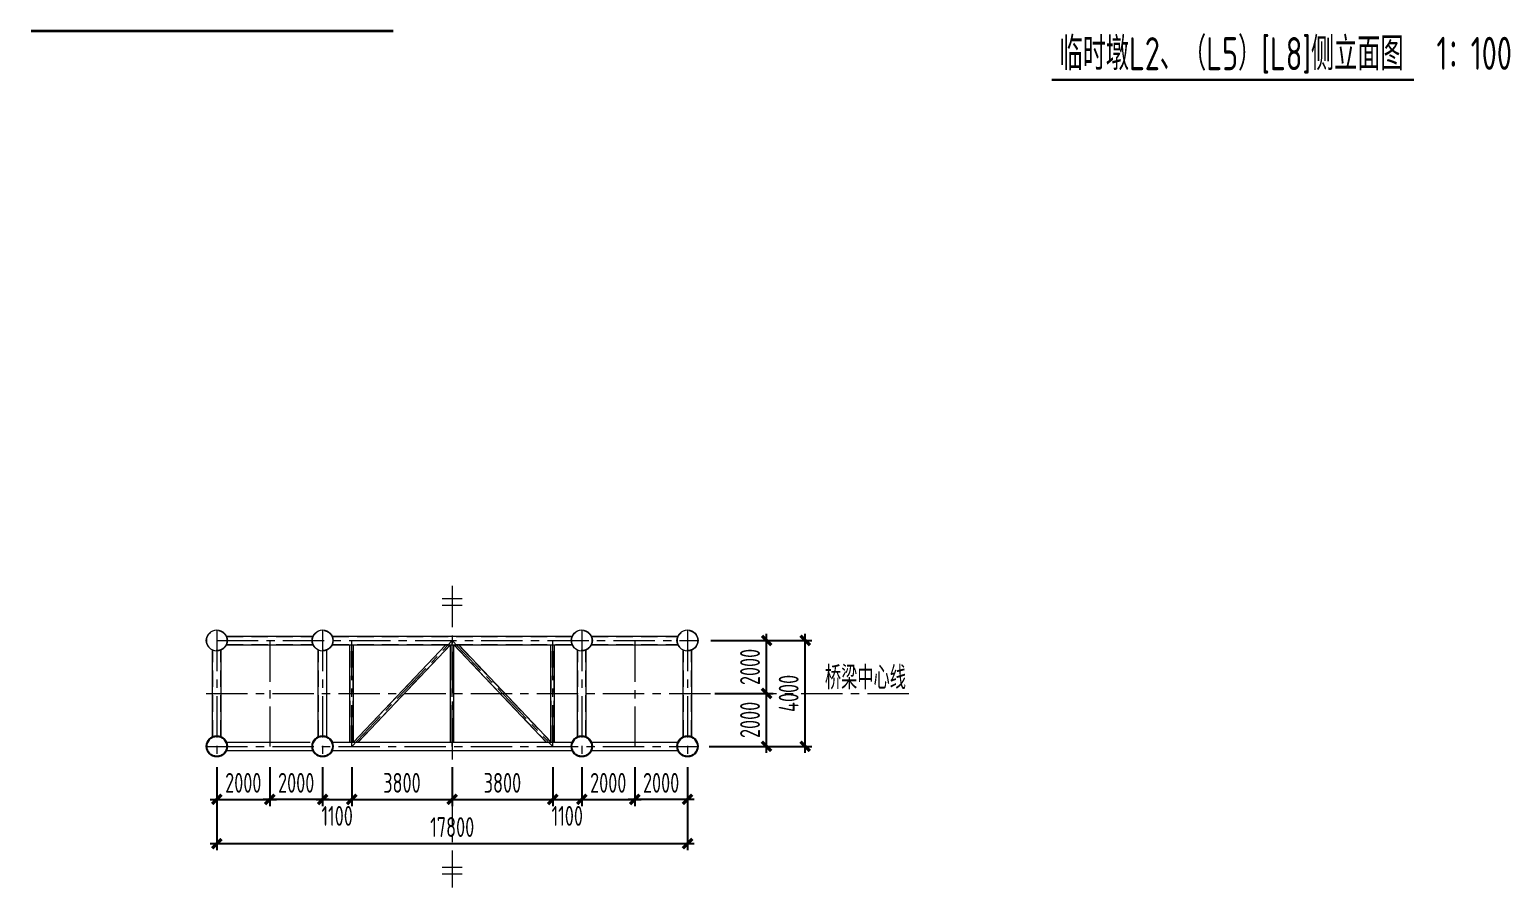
# Model space of a CAD drawing. Extents: x -2876908 to 633791, y -1383861 to 872234.
# Drawn here: x -1516945 to -1404959, y -222490 to -157665 of the extents above; entities that cross this region are included whole.
import ezdxf
from ezdxf.enums import TextEntityAlignment as Align

# ---------------------------------------------------------------- set-up
doc = ezdxf.new("R2010")
doc.units = 0
doc.header["$LTSCALE"] = 5
doc.header["$MEASUREMENT"] = 0
doc.linetypes.add('CENTER', pattern=[2, 1.25, -0.25, 0.25, -0.25])
doc.linetypes.add('DASHED', pattern=[0.75, 0.5, -0.25])
doc.layers.get('0').update_dxf_attribs({"linetype": 'CONTINUOUS', "lineweight": 25})
doc.layers.get('DEFPOINTS').update_dxf_attribs({"color": 35, "linetype": 'CONTINUOUS', "lineweight": 13})
for name, color, linetype, lineweight in [('3中心线', 6, 'CENTER', 18), ('4虚线', 2, 'DASHED', 18), ('5标注', 3, 'CONTINUOUS', 15), ('6文本', 7, 'CONTINUOUS', 15), ('8轮廓线', 4, 'CONTINUOUS', 15), ('DIM', 3, 'CONTINUOUS', 0), ('THIN', 7, 'CONTINUOUS', 0)]:
    doc.layers.add(name, color=color, linetype=linetype, lineweight=lineweight)
doc.layers.add('M_Dim', color=3, linetype='CONTINUOUS')
doc.layers.add('M_Prof', color=2, linetype='CONTINUOUS')
doc.styles.add('TSSD_Dimension', font='tssdeng.shx', dxfattribs={"width": 0.7, "bigfont": 'hztxt.shx'})
doc.styles.add('TSSD_NORM', font='tssdeng.shx', dxfattribs={"width": 0.7, "bigfont": 'hztxt.shx'})
doc.dimstyles.new('TSSD_100_100', dxfattribs={"dimtxt": 300, "dimasz": 100, "dimexe": 100, "dimexo": 250, "dimgap": 100, "dimtad": 1, "dimdec": 0, "dimzin": 0, "dimdsep": 46, "dimtxsty": 'TSSD_Dimension', "dimblk": 'ARCHTICK', "dimblk1": 'ARCHTICK', "dimblk2": 'ARCHTICK', "dimcen": 0, "dimdle": 100, "dimclrt": 7, "dimadec": 0, "dimazin": 0, "dimtfac": 1, "dimtdec": 0, "dimtix": 1, "dimtmove": 2, "dimatfit": 3, "dimfxl": 1, "dimtolj": 1, "dimtzin": 0, "dimarcsym": 0})

# ---------------------------------------------------------------- blocks, each defined once
blk = doc.blocks.new('_ArchTick')
at = {"color": 0, "linetype": 'ByBlock', "const_width": 0.5}
blk.add_lwpolyline([(-0.71, -0.71), (0.71, 0.71)], dxfattribs=at)
blk = doc.blocks.new('*D2312')
at = {"layer": 'DEFPOINTS', "color": 0, "transparency": 16777216}
for p in [(-1502786, -212158), (-1498786, -212158), (-1498786, -215841)]:
    blk.add_point(p, dxfattribs=at)
at = {"layer": 'DIM', "color": 0, "lineweight": -2, "transparency": 16777216}
for p, q in [((-1502786, -213408), (-1502786, -216341)), ((-1498786, -213408), (-1498786, -216341)), ((-1503286, -215841), (-1498286, -215841))]:
    blk.add_line(p, q, dxfattribs=at)
at = {"layer": 'DIM', "color": 0, "lineweight": -2, "transparency": 16777216, "xscale": 500, "yscale": 500, "zscale": 500, "rotation": 180}
blk.add_blockref('_ArchTick', (-1502786, -215841), dxfattribs=at)
at = {"layer": 'DIM', "color": 0, "lineweight": -2, "transparency": 16777216, "xscale": 500, "yscale": 500, "zscale": 500}
blk.add_blockref('_ArchTick', (-1498786, -215841), dxfattribs=at)
at = {"layer": 'DIM', "color": 7, "transparency": 16777216, "insert": (-1500786, -214591), "char_height": 1500, "attachment_point": 5, "style": 'TSSD_Dimension'}
blk.add_mtext('\\A1;2000', dxfattribs=at)
blk = doc.blocks.new('*D2313')
at = {"layer": 'DEFPOINTS', "color": 0, "transparency": 16777216}
for p in [(-1498786, -212158), (-1494786, -212158), (-1498786, -215841)]:
    blk.add_point(p, dxfattribs=at)
at = {"layer": 'DIM', "color": 0, "lineweight": -2, "transparency": 16777216}
for p, q in [((-1498786, -213408), (-1498786, -216341)), ((-1494786, -213408), (-1494786, -216341)), ((-1494286, -215841), (-1499286, -215841))]:
    blk.add_line(p, q, dxfattribs=at)
at = {"layer": 'DIM', "color": 0, "lineweight": -2, "transparency": 16777216, "xscale": 500, "yscale": 500, "zscale": 500, "rotation": 180}
blk.add_blockref('_ArchTick', (-1498786, -215841), dxfattribs=at)
at = {"layer": 'DIM', "color": 0, "lineweight": -2, "transparency": 16777216, "xscale": 500, "yscale": 500, "zscale": 500}
blk.add_blockref('_ArchTick', (-1494786, -215841), dxfattribs=at)
at = {"layer": 'DIM', "color": 7, "transparency": 16777216, "insert": (-1496786, -214591), "char_height": 1500, "attachment_point": 5, "style": 'TSSD_Dimension'}
blk.add_mtext('\\A1;2000', dxfattribs=at)
blk = doc.blocks.new('*D2314')
at = {"layer": 'DEFPOINTS', "color": 0, "transparency": 16777216}
for p in [(-1475186, -212158), (-1471186, -212158), (-1471186, -215841)]:
    blk.add_point(p, dxfattribs=at)
at = {"layer": 'DIM', "color": 0, "lineweight": -2, "transparency": 16777216}
for p, q in [((-1475186, -213408), (-1475186, -216341)), ((-1471186, -213408), (-1471186, -216341)), ((-1475686, -215841), (-1470686, -215841))]:
    blk.add_line(p, q, dxfattribs=at)
at = {"layer": 'DIM', "color": 0, "lineweight": -2, "transparency": 16777216, "xscale": 500, "yscale": 500, "zscale": 500, "rotation": 180}
blk.add_blockref('_ArchTick', (-1475186, -215841), dxfattribs=at)
at = {"layer": 'DIM', "color": 0, "lineweight": -2, "transparency": 16777216, "xscale": 500, "yscale": 500, "zscale": 500}
blk.add_blockref('_ArchTick', (-1471186, -215841), dxfattribs=at)
at = {"layer": 'DIM', "color": 7, "transparency": 16777216, "insert": (-1473186, -214591), "char_height": 1500, "attachment_point": 5, "style": 'TSSD_Dimension'}
blk.add_mtext('\\A1;2000', dxfattribs=at)
blk = doc.blocks.new('*D2315')
at = {"layer": 'DEFPOINTS', "color": 0, "transparency": 16777216}
for p in [(-1471186, -212158), (-1467186, -212158), (-1471186, -215841)]:
    blk.add_point(p, dxfattribs=at)
at = {"layer": 'DIM', "color": 0, "lineweight": -2, "transparency": 16777216}
for p, q in [((-1471186, -213408), (-1471186, -216341)), ((-1467186, -213408), (-1467186, -216341)), ((-1466686, -215841), (-1471686, -215841))]:
    blk.add_line(p, q, dxfattribs=at)
at = {"layer": 'DIM', "color": 0, "lineweight": -2, "transparency": 16777216, "xscale": 500, "yscale": 500, "zscale": 500, "rotation": 180}
blk.add_blockref('_ArchTick', (-1471186, -215841), dxfattribs=at)
at = {"layer": 'DIM', "color": 0, "lineweight": -2, "transparency": 16777216, "xscale": 500, "yscale": 500, "zscale": 500}
blk.add_blockref('_ArchTick', (-1467186, -215841), dxfattribs=at)
at = {"layer": 'DIM', "color": 7, "transparency": 16777216, "insert": (-1469186, -214591), "char_height": 1500, "attachment_point": 5, "style": 'TSSD_Dimension'}
blk.add_mtext('\\A1;2000', dxfattribs=at)
blk = doc.blocks.new('*D2316')
at = {"layer": 'DEFPOINTS', "color": 0, "transparency": 16777216}
for p in [(-1494786, -212158), (-1492586, -212158), (-1492586, -215841)]:
    blk.add_point(p, dxfattribs=at)
at = {"layer": 'DIM', "color": 0, "lineweight": -2, "transparency": 16777216}
for p, q in [((-1494786, -213408), (-1494786, -216341)), ((-1492586, -213408), (-1492586, -216341)), ((-1495286, -215841), (-1492086, -215841))]:
    blk.add_line(p, q, dxfattribs=at)
at = {"layer": 'DIM', "color": 0, "lineweight": -2, "transparency": 16777216, "xscale": 500, "yscale": 500, "zscale": 500, "rotation": 180}
blk.add_blockref('_ArchTick', (-1494786, -215841), dxfattribs=at)
at = {"layer": 'DIM', "color": 0, "lineweight": -2, "transparency": 16777216, "xscale": 500, "yscale": 500, "zscale": 500}
blk.add_blockref('_ArchTick', (-1492586, -215841), dxfattribs=at)
at = {"layer": 'DIM', "color": 7, "transparency": 16777216, "insert": (-1493686, -217091), "char_height": 1500, "attachment_point": 5, "style": 'TSSD_Dimension'}
blk.add_mtext('\\A1;1100', dxfattribs=at)
blk = doc.blocks.new('*D2317')
at = {"layer": 'DEFPOINTS', "color": 0, "transparency": 16777216}
for p in [(-1492586, -212158), (-1484986, -212158), (-1484986, -215841)]:
    blk.add_point(p, dxfattribs=at)
at = {"layer": 'DIM', "color": 0, "lineweight": -2, "transparency": 16777216}
for p, q in [((-1492586, -213408), (-1492586, -216341)), ((-1484986, -213408), (-1484986, -216341)), ((-1493086, -215841), (-1484486, -215841))]:
    blk.add_line(p, q, dxfattribs=at)
at = {"layer": 'DIM', "color": 0, "lineweight": -2, "transparency": 16777216, "xscale": 500, "yscale": 500, "zscale": 500, "rotation": 180}
blk.add_blockref('_ArchTick', (-1492586, -215841), dxfattribs=at)
at = {"layer": 'DIM', "color": 0, "lineweight": -2, "transparency": 16777216, "xscale": 500, "yscale": 500, "zscale": 500}
blk.add_blockref('_ArchTick', (-1484986, -215841), dxfattribs=at)
at = {"layer": 'DIM', "color": 7, "transparency": 16777216, "insert": (-1488786, -214591), "char_height": 1500, "attachment_point": 5, "style": 'TSSD_Dimension'}
blk.add_mtext('\\A1;3800', dxfattribs=at)
blk = doc.blocks.new('*D2318')
at = {"layer": 'DEFPOINTS', "color": 0, "transparency": 16777216}
for p in [(-1484986, -212158), (-1477386, -212158), (-1477386, -215841)]:
    blk.add_point(p, dxfattribs=at)
at = {"layer": 'DIM', "color": 0, "lineweight": -2, "transparency": 16777216}
for p, q in [((-1484986, -213408), (-1484986, -216341)), ((-1477386, -213408), (-1477386, -216341)), ((-1485486, -215841), (-1476886, -215841))]:
    blk.add_line(p, q, dxfattribs=at)
at = {"layer": 'DIM', "color": 0, "lineweight": -2, "transparency": 16777216, "xscale": 500, "yscale": 500, "zscale": 500, "rotation": 180}
blk.add_blockref('_ArchTick', (-1484986, -215841), dxfattribs=at)
at = {"layer": 'DIM', "color": 0, "lineweight": -2, "transparency": 16777216, "xscale": 500, "yscale": 500, "zscale": 500}
blk.add_blockref('_ArchTick', (-1477386, -215841), dxfattribs=at)
at = {"layer": 'DIM', "color": 7, "transparency": 16777216, "insert": (-1481186, -214591), "char_height": 1500, "attachment_point": 5, "style": 'TSSD_Dimension'}
blk.add_mtext('\\A1;3800', dxfattribs=at)
blk = doc.blocks.new('*D2319')
at = {"layer": 'DEFPOINTS', "color": 0, "transparency": 16777216}
for p in [(-1477386, -212158), (-1475186, -212158), (-1475186, -215841)]:
    blk.add_point(p, dxfattribs=at)
at = {"layer": 'DIM', "color": 0, "lineweight": -2, "transparency": 16777216}
for p, q in [((-1477386, -213408), (-1477386, -216341)), ((-1475186, -213408), (-1475186, -216341)), ((-1477886, -215841), (-1474686, -215841))]:
    blk.add_line(p, q, dxfattribs=at)
at = {"layer": 'DIM', "color": 0, "lineweight": -2, "transparency": 16777216, "xscale": 500, "yscale": 500, "zscale": 500, "rotation": 180}
blk.add_blockref('_ArchTick', (-1477386, -215841), dxfattribs=at)
at = {"layer": 'DIM', "color": 0, "lineweight": -2, "transparency": 16777216, "xscale": 500, "yscale": 500, "zscale": 500}
blk.add_blockref('_ArchTick', (-1475186, -215841), dxfattribs=at)
at = {"layer": 'DIM', "color": 7, "transparency": 16777216, "insert": (-1476286, -217091), "char_height": 1500, "attachment_point": 5, "style": 'TSSD_Dimension'}
blk.add_mtext('\\A1;1100', dxfattribs=at)
blk = doc.blocks.new('*D2320')
at = {"layer": 'DEFPOINTS', "color": 0, "transparency": 16777216}
for p in [(-1502786, -213408), (-1467186, -213408), (-1467186, -219184)]:
    blk.add_point(p, dxfattribs=at)
at = {"layer": 'DIM', "color": 0, "lineweight": -2, "transparency": 16777216}
for p, q in [((-1502786, -214658), (-1502786, -219684)), ((-1467186, -214658), (-1467186, -219684)), ((-1503286, -219184), (-1466686, -219184))]:
    blk.add_line(p, q, dxfattribs=at)
at = {"layer": 'DIM', "color": 0, "lineweight": -2, "transparency": 16777216, "xscale": 500, "yscale": 500, "zscale": 500, "rotation": 180}
blk.add_blockref('_ArchTick', (-1502786, -219184), dxfattribs=at)
at = {"layer": 'DIM', "color": 0, "lineweight": -2, "transparency": 16777216, "xscale": 500, "yscale": 500, "zscale": 500}
blk.add_blockref('_ArchTick', (-1467186, -219184), dxfattribs=at)
at = {"layer": 'DIM', "color": 7, "transparency": 16777216, "insert": (-1484986, -217934), "char_height": 1500, "attachment_point": 5, "style": 'TSSD_Dimension'}
blk.add_mtext('\\A1;17800', dxfattribs=at)
blk = doc.blocks.new('*D2321')
at = {"layer": 'DEFPOINTS', "color": 0, "transparency": 16777216}
for p in [(-1466386, -207833), (-1461212, -207833), (-1466811, -211833)]:
    blk.add_point(p, dxfattribs=at)
at = {"layer": 'DIM', "color": 0, "lineweight": -2, "transparency": 16777216}
for p, q in [((-1465136, -207833), (-1460712, -207833)), ((-1461212, -212333), (-1461212, -207333)), ((-1465561, -211833), (-1460712, -211833))]:
    blk.add_line(p, q, dxfattribs=at)
at = {"layer": 'DIM', "color": 0, "lineweight": -2, "transparency": 16777216, "xscale": 500, "yscale": 500, "zscale": 500}
for p, rotation in [((-1461212, -207833), 90), ((-1461212, -211833), 270)]:
    blk.add_blockref('_ArchTick', p, dxfattribs=dict(at, rotation=rotation))
at = {"layer": 'DIM', "color": 7, "transparency": 16777216, "insert": (-1462462, -209833), "char_height": 1500, "attachment_point": 5, "rotation": 90, "style": 'TSSD_Dimension'}
blk.add_mtext('\\A1;2000', dxfattribs=at)
blk = doc.blocks.new('*D2322')
at = {"layer": 'DEFPOINTS', "color": 0, "transparency": 16777216}
for p in [(-1466668, -203833), (-1461212, -203833), (-1466386, -207833)]:
    blk.add_point(p, dxfattribs=at)
at = {"layer": 'DIM', "color": 0, "lineweight": -2, "transparency": 16777216}
for p, q in [((-1461212, -208333), (-1461212, -203333)), ((-1465418, -203833), (-1460712, -203833)), ((-1465136, -207833), (-1460712, -207833))]:
    blk.add_line(p, q, dxfattribs=at)
at = {"layer": 'DIM', "color": 0, "lineweight": -2, "transparency": 16777216, "xscale": 500, "yscale": 500, "zscale": 500}
for p, rotation in [((-1461212, -203833), 90), ((-1461212, -207833), 270)]:
    blk.add_blockref('_ArchTick', p, dxfattribs=dict(at, rotation=rotation))
at = {"layer": 'DIM', "color": 7, "transparency": 16777216, "insert": (-1462462, -205833), "char_height": 1500, "attachment_point": 5, "rotation": 90, "style": 'TSSD_Dimension'}
blk.add_mtext('\\A1;2000', dxfattribs=at)
blk = doc.blocks.new('*D2323')
at = {"layer": 'DEFPOINTS', "color": 0, "transparency": 16777216}
for p in [(-1465418, -203833), (-1458289, -203833), (-1465561, -211833)]:
    blk.add_point(p, dxfattribs=at)
at = {"layer": 'DIM', "color": 0, "lineweight": -2, "transparency": 16777216}
for p, q in [((-1458289, -212333), (-1458289, -203333)), ((-1464168, -203833), (-1457789, -203833)), ((-1464311, -211833), (-1457789, -211833))]:
    blk.add_line(p, q, dxfattribs=at)
at = {"layer": 'DIM', "color": 0, "lineweight": -2, "transparency": 16777216, "xscale": 500, "yscale": 500, "zscale": 500}
for p, rotation in [((-1458289, -203833), 90), ((-1458289, -211833), 270)]:
    blk.add_blockref('_ArchTick', p, dxfattribs=dict(at, rotation=rotation))
at = {"layer": 'DIM', "color": 7, "transparency": 16777216, "insert": (-1459539, -207833), "char_height": 1500, "attachment_point": 5, "rotation": 90, "style": 'TSSD_Dimension'}
blk.add_mtext('\\A1;4000', dxfattribs=at)

msp = doc.modelspace()

# ---------------------------------------------------------------- linework, layer by layer
at = {"layer": '3中心线', "ltscale": 500}
for p, q in [((-1484986.484, -199696.109), (-1484986.484, -222490.168)), ((-1502786.478, -203033.348), (-1502786.478, -212633.348)), ((-1494786.478, -203033.348), (-1494786.478, -212633.348)), ((-1475186.491, -203033.348), (-1475186.491, -212633.348)), ((-1467186.491, -203033.348), (-1467186.491, -212633.348)), ((-1502786.478, -203833.348), (-1466386.491, -203833.348)), ((-1498786.478, -203833.348), (-1498786.478, -211833.348)), ((-1492586.478, -211833.348), (-1492586.478, -203833.348)), ((-1492586.478, -211833.348), (-1484986.484, -203833.348)), ((-1484986.484, -211833.348), (-1484986.484, -203833.348)), ((-1484986.484, -203833.348), (-1477386.491, -211833.348)), ((-1477386.491, -211833.348), (-1477386.491, -203833.348)), ((-1471186.491, -203833.348), (-1471186.491, -211833.348)), ((-1503586.478, -207833.348), (-1450251.429, -207833.348)), ((-1503586.478, -211833.348), (-1466386.491, -211833.348))]:
    msp.add_line(p, q, dxfattribs=at)
at = {"layer": '4虚线', "ltscale": 500}
for p, q in [((-1502048.563, -203524.348), (-1495524.393, -203524.348)), ((-1494048.563, -203524.348), (-1475924.406, -203524.348)), ((-1474448.575, -203524.348), (-1467924.406, -203524.348)), ((-1503095.478, -211095.432), (-1503095.478, -204571.263)), ((-1502477.478, -211095.432), (-1502477.478, -204571.263)), ((-1502048.563, -204142.348), (-1495524.393, -204142.348)), ((-1495095.478, -211095.432), (-1495095.478, -204571.263)), ((-1494477.478, -211095.432), (-1494477.478, -204571.263)), ((-1494048.563, -204142.348), (-1475924.406, -204142.348)), ((-1492707.478, -211508.348), (-1492707.478, -204158.348)), ((-1492465.478, -211508.348), (-1492465.478, -204158.348)), ((-1492444.625, -211508.348), (-1485462.131, -204158.348)), ((-1492110.832, -211508.348), (-1485128.337, -204158.348)), ((-1485107.484, -211508.348), (-1485107.484, -204158.348)), ((-1484865.484, -211508.348), (-1484865.484, -204158.348)), ((-1484844.631, -204158.348), (-1477862.137, -211508.348)), ((-1484510.838, -204158.348), (-1477528.344, -211508.348)), ((-1477507.491, -211508.348), (-1477507.491, -204158.348)), ((-1477265.491, -211508.348), (-1477265.491, -204158.348)), ((-1475495.491, -211095.432), (-1475495.491, -204571.263)), ((-1474877.491, -211095.432), (-1474877.491, -204571.263)), ((-1474448.575, -204142.348), (-1467924.406, -204142.348)), ((-1467495.491, -211095.432), (-1467495.491, -204571.263)), ((-1466877.491, -211095.432), (-1466877.491, -204571.263)), ((-1502048.563, -211524.348), (-1495740.145, -211524.348)), ((-1494048.563, -211524.348), (-1475924.406, -211524.348)), ((-1474448.575, -211524.348), (-1467924.406, -211524.348)), ((-1502048.563, -212142.348), (-1495524.393, -212142.348)), ((-1494048.563, -212142.348), (-1475924.406, -212142.348)), ((-1474448.575, -212142.348), (-1467924.406, -212142.348))]:
    msp.add_line(p, q, dxfattribs=at)
for centre in [(-1502786.478, -203833.348), (-1494786.478, -203833.348), (-1475186.491, -203833.348), (-1467186.491, -203833.348)]:
    msp.add_circle(centre, 768, dxfattribs=at)
at = {"layer": '8轮廓线'}
for p, q in [((-1502055.468, -203508.348), (-1495517.488, -203508.348)), ((-1494055.468, -203508.348), (-1475917.5, -203508.348)), ((-1474455.481, -203508.348), (-1467917.5, -203508.348)), ((-1503111.478, -211102.338), (-1503111.478, -204564.357)), ((-1502461.478, -211102.338), (-1502461.478, -204564.357)), ((-1502055.468, -204158.348), (-1495517.488, -204158.348)), ((-1495111.478, -211102.338), (-1495111.478, -204564.357)), ((-1494461.478, -211102.338), (-1494461.478, -204564.357)), ((-1494055.468, -204158.348), (-1475917.5, -204158.348)), ((-1492719.478, -211508.348), (-1492719.478, -204158.348)), ((-1492461.177, -211508.348), (-1485478.682, -204158.348)), ((-1492453.478, -211508.348), (-1492453.478, -204158.348)), ((-1492094.28, -211508.348), (-1485111.786, -204158.348)), ((-1485119.484, -211508.348), (-1485119.484, -204158.348)), ((-1484861.183, -204158.348), (-1477878.689, -211508.348)), ((-1484853.484, -211508.348), (-1484853.484, -204158.348)), ((-1484494.286, -204158.348), (-1477511.792, -211508.348)), ((-1477519.491, -211508.348), (-1477519.491, -204158.348)), ((-1477253.491, -211508.348), (-1477253.491, -204158.348)), ((-1475511.491, -211102.338), (-1475511.491, -204564.357)), ((-1474861.491, -211102.338), (-1474861.491, -204564.357)), ((-1474455.481, -204158.348), (-1467917.5, -204158.348)), ((-1467511.491, -211102.338), (-1467511.491, -204564.357)), ((-1466861.491, -211102.338), (-1466861.491, -204564.357)), ((-1502055.468, -211508.348), (-1495761.478, -211508.348)), ((-1494055.468, -211508.348), (-1475917.5, -211508.348)), ((-1474455.481, -211508.348), (-1467917.5, -211508.348)), ((-1502055.468, -212158.348), (-1495517.488, -212158.348)), ((-1494055.468, -212158.348), (-1475917.5, -212158.348)), ((-1474455.481, -212158.348), (-1467917.5, -212158.348))]:
    msp.add_line(p, q, dxfattribs=at)
for centre in [(-1502786.478, -203833.348), (-1494786.478, -203833.348), (-1475186.491, -203833.348), (-1467186.491, -203833.348), (-1502786.478, -211833.348), (-1494786.478, -211833.348), (-1475186.491, -211833.348), (-1467186.491, -211833.348)]:
    msp.add_circle(centre, 800, dxfattribs=at)
at = {"layer": 'M_Dim'}
for points in [[(-1516844.916, -157765.092, 200, 200, 0), (-1489441.323, -157765.092, 200, 200, 0)], [(-1439652.896, -161458.532, 200, 200, 0), (-1412249.303, -161458.532, 200, 200, 0)]]:
    msp.add_lwpolyline(points, format="xyseb", dxfattribs=at)
at = {"layer": 'M_Prof'}
for centre in [(-1502786.478, -211833.348), (-1494786.478, -211833.348), (-1475186.491, -211833.348), (-1467186.491, -211833.348)]:
    msp.add_circle(centre, 768, dxfattribs=at)
at = {"layer": 'THIN'}
for p, q in [((-1484236.484, -200696.109), (-1485736.484, -200696.109)), ((-1484236.484, -201196.109), (-1485736.484, -201196.109)), ((-1484236.484, -220990.168), (-1485736.484, -220990.168)), ((-1484236.484, -221490.168), (-1485736.484, -221490.168))]:
    msp.add_line(p, q, dxfattribs=at)

# ---------------------------------------------------------------- texts
at = {"layer": '5标注', "color": 7, "insert": (-1456795.84, -207525.845), "char_height": 1750, "attachment_point": 7, "style": 'TSSD_NORM'}
msp.add_mtext('桥梁中心线', dxfattribs=at)
at = {"layer": '6文本', "style": 'TSSD_NORM', "width": 0.7}
for s, p in [('临时墩L2、（L5）[L8]侧立面图 ', (-1425515.803, -159455.327)), ('1：100', (-1407693.432, -159455.327))]:
    msp.add_text(s, height=2500, dxfattribs=at).set_placement(p, align=Align.MIDDLE)

# ---------------------------------------------------------------- dimensions: what is measured, and where the dimension line sits
at = {"layer": 'DIM'}
for base, p1, p2, angle, picture, middle in [((-1461211.794, -203833.348), (-1466386.491, -207833.348), (-1466667.944, -203833.348), 90, '*D2322', (-1462461.794, -205833.348)), ((-1458289.496, -203833.348), (-1465560.834, -211833.348), (-1465417.944, -203833.348), 90, '*D2323', (-1459539.496, -207833.348)), ((-1461211.794, -207833.348), (-1466810.834, -211833.348), (-1466386.491, -207833.348), 90, '*D2321', (-1462461.794, -209833.348)), ((-1498786.478, -215840.863), (-1494786.478, -212158.348), (-1498786.478, -212158.348), 180, '*D2313', (-1496786.478, -214590.863)), ((-1471186.491, -215840.863), (-1467186.491, -212158.348), (-1471186.491, -212158.348), 180, '*D2315', (-1469186.491, -214590.863))]:
    dim = msp.add_linear_dim(base=base, p1=p1, p2=p2, angle=angle, dimstyle='TSSD_100_100', override={"dimtxt": 1500, "dimasz": 500, "dimexe": 500, "dimexo": 1250, "dimgap": 500, "dimlfac": 0.5, "dimdle": 500}, dxfattribs=at)
    dim.commit()
    dim.dimension.update_dxf_attribs({"geometry": picture, "text_midpoint": middle})
for base, p1, p2, picture, middle in [((-1498786.478, -215840.863), (-1502786.478, -212158.348), (-1498786.478, -212158.348), '*D2312', (-1500786.478, -214590.863)), ((-1484986.484, -215840.863), (-1492586.478, -212158.348), (-1484986.484, -212158.348), '*D2317', (-1488786.481, -214590.863)), ((-1477386.491, -215840.863), (-1484986.484, -212158.348), (-1477386.491, -212158.348), '*D2318', (-1481186.487, -214590.863)), ((-1471186.491, -215840.863), (-1475186.491, -212158.348), (-1471186.491, -212158.348), '*D2314', (-1473186.491, -214590.863)), ((-1467186.491, -219183.567), (-1502786.478, -213408.348), (-1467186.491, -213408.348), '*D2320', (-1484986.484, -217933.567))]:
    dim = msp.add_linear_dim(base=base, p1=p1, p2=p2, dimstyle='TSSD_100_100', override={"dimtxt": 1500, "dimasz": 500, "dimexe": 500, "dimexo": 1250, "dimgap": 500, "dimlfac": 0.5, "dimdle": 500}, dxfattribs=at)
    dim.commit()
    dim.dimension.update_dxf_attribs({"geometry": picture, "text_midpoint": middle})
for base, p1, p2, picture, middle in [((-1492586.478, -215840.863), (-1494786.478, -212158.348), (-1492586.478, -212158.348), '*D2316', (-1493686.478, -217090.863)), ((-1475186.491, -215840.863), (-1477386.491, -212158.348), (-1475186.491, -212158.348), '*D2319', (-1476286.491, -217090.863))]:
    dim = msp.add_linear_dim(base=base, p1=p1, p2=p2, dimstyle='TSSD_100_100', override={"dimtxt": 1500, "dimasz": 500, "dimexe": 500, "dimexo": 1250, "dimgap": 500, "dimlfac": 0.5, "dimdle": 500}, dxfattribs=at)
    dim.commit()
    dim.dimension.update_dxf_attribs({"geometry": picture, "text_midpoint": middle, "dimtype": 160})

doc.saveas('drawing.dxf')
